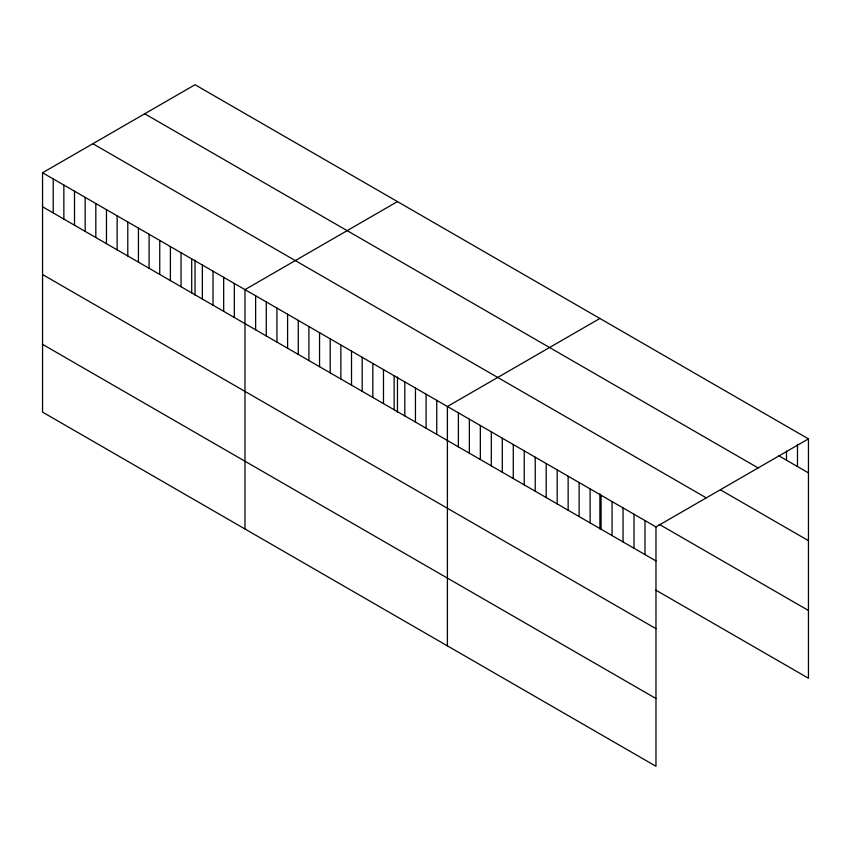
<?xml version="1.0" encoding="UTF-8"?>
<svg xmlns="http://www.w3.org/2000/svg" width="851" height="851" viewBox="0 0 851 851"><rect width="100%" height="100%" fill="white"/><g stroke="black" fill="none" stroke-linecap="round" stroke-linejoin="round"><path stroke-width="1.28" d="M42.55 172.764L655.972 526.918L655.972 766.272L42.55 412.118L42.55 172.764L195.028 84.728L808.45 438.882L808.45 678.236L655.866 590.147M397.46 201.602L244.982 289.627L244.982 528.992M599.891 318.465L447.403 406.501L447.403 645.856M655.972 526.918L808.45 438.882M778.814 455.785L808.45 472.89M144.713 113.779L758.135 467.933M720.637 489.953L808.45 540.662M92.865 143.713L706.287 497.867M659.163 524.29L808.45 610.475M42.55 206.772L655.972 560.926M42.55 274.533L655.972 628.687M42.55 344.357L655.972 698.511M797.472 444.318L797.472 466.55M786.494 451.062L786.494 460.221M644.994 520.578L644.994 554.586M634.016 514.238L634.016 548.246M623.038 507.898L623.038 541.917M612.06 501.569L612.06 535.577M601.083 495.229L601.083 529.237M599.891 493.825L599.891 528.96M590.105 488.889L590.105 522.897M579.127 482.549L579.127 516.568M568.149 476.22L568.149 510.228M557.182 469.88L557.182 503.888M546.204 463.54L546.204 497.548M535.226 457.2L535.226 491.218M524.248 450.86L524.248 484.879M513.27 444.53L513.27 478.539M502.292 438.191L502.292 472.199M491.314 431.851L491.314 465.859M480.336 425.511L480.336 459.529M469.358 419.181L469.358 453.189M458.381 412.841L458.381 446.849M436.754 400.353L436.754 434.361M426.096 394.204L426.096 428.213M415.448 388.045L415.448 422.064M404.789 381.897L404.789 415.905M397.46 376.961L397.46 412.097M394.141 375.748L394.141 409.756M383.482 369.6L383.482 403.608M372.823 363.441L372.823 397.46M362.175 357.292L362.175 391.3M351.516 351.144L351.516 385.152M340.868 344.995L340.868 379.003M330.209 338.836L330.209 372.855M319.561 332.688L319.561 366.696M308.902 326.539L308.902 360.547M298.254 320.391L298.254 354.399M287.595 314.232L287.595 348.25M276.937 308.083L276.937 342.091M266.289 301.935L266.289 335.943M255.63 295.786L255.63 329.794M234.323 283.479L234.323 317.487M223.675 277.33L223.675 311.338M213.016 271.182L213.016 305.19M202.357 265.023L202.357 299.041M195.028 260.087L195.028 295.223M191.709 258.874L191.709 292.882M181.05 252.726L181.05 286.734M170.402 246.577L170.402 280.585M159.743 240.418L159.743 274.437M149.095 234.27L149.095 268.278M138.436 228.121L138.436 262.129M127.788 221.973L127.788 255.981M117.13 215.814L117.13 249.832M106.471 209.665L106.471 243.673M95.823 203.517L95.823 237.525M85.164 197.368L85.164 231.376M74.516 191.209L74.516 225.228M63.857 185.061L63.857 219.069M53.209 178.912L53.209 212.92"/></g></svg>
